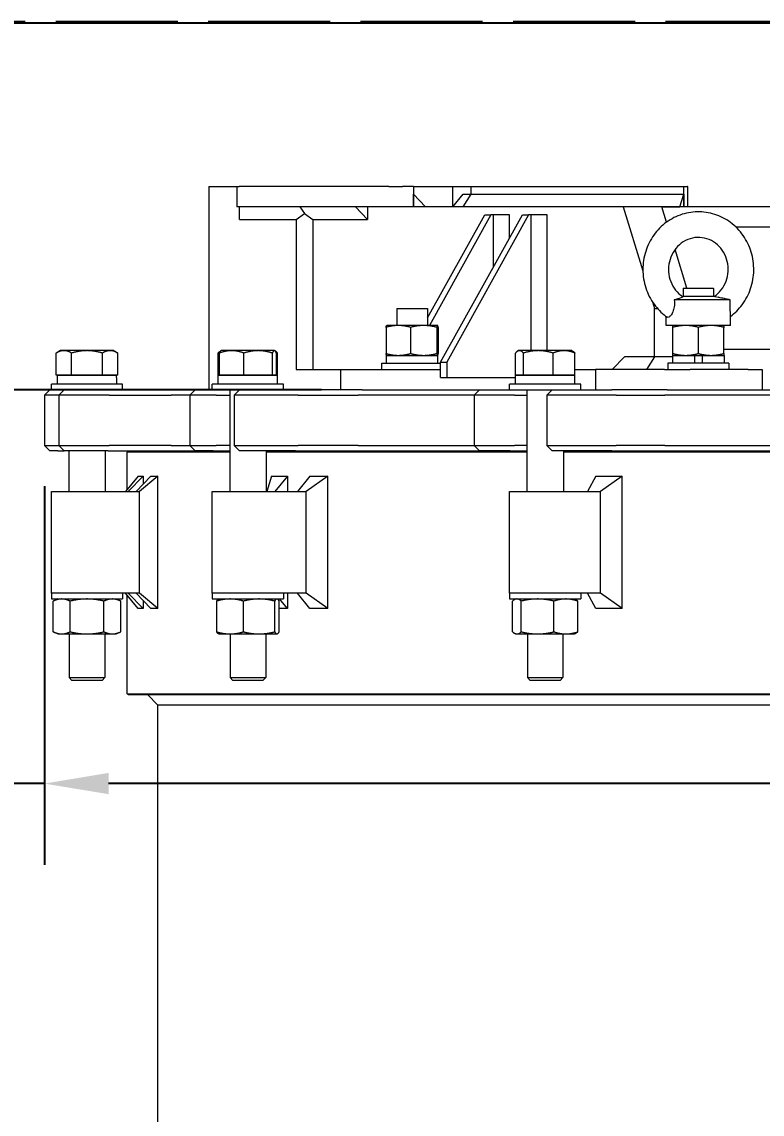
# Model space of a CAD drawing. Header units: inches. Extents: x 20 to 536, y 8 to 344.
# Drawn here: x 79.5 to 97.71, y 126.65 to 153.5 of the extents above; entities that cross this region are included whole.
import ezdxf

# ---------------------------------------------------------------- set-up
doc = ezdxf.new("R2010")
doc.units = ezdxf.units.IN
doc.header["$LTSCALE"] = 16
doc.header["$MEASUREMENT"] = 0
doc.linetypes.add('DASHED_SPACE', pattern=[0.2067, 0.1654, -0.0413])
for name, color, linetype, lineweight in [('Dimension (ANSI)', 7, 'Continuous', 25), ('Sketch Geometry (ANSI)', 7, 'Continuous', 25), ('Visible (ANSI)', 7, 'Continuous', 50)]:
    doc.layers.add(name, color=color, linetype=linetype, lineweight=lineweight)
doc.styles.add('MEMCOR Medium', font='arial.ttf')
doc.dimstyles.new('Default (ANSI)', dxfattribs={"dimscale": 16, "dimtxt": 0.15, "dimasz": 0.098425, "dimexe": 0.125, "dimexo": 0.0625, "dimgap": 0.031496, "dimtad": 0, "dimtih": 1, "dimtoh": 1, "dimdec": 4, "dimrnd": 1e-08, "dimzin": 3, "dimdsep": 46, "dimlunit": 5, "dimtxsty": 'MEMCOR Medium', "dimcen": 0.09, "dimdle": 0.393701, "dimclrd": 256, "dimclre": 256, "dimclrt": 256, "dimadec": 0, "dimazin": 1, "dimtfac": 0.8, "dimtofl": 0, "dimtmove": 0, "dimatfit": 3, "dimfxl": 1, "dimfrac": 1, "dimtolj": 1, "dimtzin": 4, "dimlwd": -1, "dimlwe": -1, "dimarcsym": 0})

# ---------------------------------------------------------------- blocks, each defined once
blk = doc.blocks.new('*D19')
at = {"layer": 'Defpoints', "color": 0, "transparency": 16777216}
for p in [(80.062, 143.081), (134.132, 143.081), (134.132, 134.773)]:
    blk.add_point(p, dxfattribs=at)
at = {"layer": 'Dimension (ANSI)', "transparency": 16777216}
for p, q in [((80.062, 142.081), (80.062, 132.773)), ((134.132, 142.081), (134.132, 132.773)), ((80.062, 134.773), (72.447, 134.773)), ((132.557, 134.773), (81.637, 134.773))]:
    blk.add_line(p, q, dxfattribs=at)
for points in [[(81.637, 135.036), (81.637, 134.511), (80.062, 134.773)], [(132.557, 135.036), (132.557, 134.511), (134.132, 134.773)]]:
    blk.add_solid(points, dxfattribs=at)
at = {"layer": 'Dimension (ANSI)', "transparency": 16777216, "char_height": 2.4, "attachment_point": 5, "style": 'MEMCOR Medium'}
for s, insert in [('\\A1; 54{\\H0.8x;\\S1#16;} in', (62.849, 137.242)), ('\\A1;[1373.4 mm]', (62.849, 132.731))]:
    blk.add_mtext(s, dxfattribs=dict(at, insert=insert))
blk = doc.blocks.new('*D22')
at = {"layer": 'Defpoints', "color": 0, "transparency": 16777216}
for p in [(34.61, 153.466), (106.522, 153.466), (84.301, 44.219)]:
    blk.add_point(p, dxfattribs=at)
at = {"layer": 'Dimension (ANSI)', "transparency": 16777216}
for p, q in [((105.522, 153.466), (32.61, 153.466)), ((34.61, 151.891), (34.61, 93.648)), ((34.61, 45.794), (34.61, 84.668)), ((83.301, 44.219), (32.61, 44.219))]:
    blk.add_line(p, q, dxfattribs=at)
for points in [[(34.347, 151.891), (34.872, 151.891), (34.61, 153.466)], [(34.347, 45.794), (34.872, 45.794), (34.61, 44.219)]]:
    blk.add_solid(points, dxfattribs=at)
at = {"layer": 'Dimension (ANSI)', "transparency": 16777216, "char_height": 2.4, "attachment_point": 5, "style": 'MEMCOR Medium'}
for s, insert in [('\\A1; 109{\\H0.8x;\\S1#4;} in', (34.61, 91.606)), ('\\A1;[2774.9 mm]', (34.61, 87.116))]:
    blk.add_mtext(s, dxfattribs=dict(at, insert=insert))
blk = doc.blocks.new('*D23')
at = {"layer": 'Defpoints', "color": 0, "transparency": 16777216}
for p in [(49.292, 144.451), (87.873, 144.451), (84.301, 44.219)]:
    blk.add_point(p, dxfattribs=at)
at = {"layer": 'Dimension (ANSI)', "transparency": 16777216}
for p, q in [((86.873, 144.451), (47.292, 144.451)), ((49.292, 142.876), (49.292, 110.863)), ((49.292, 45.794), (49.292, 101.882)), ((83.301, 44.219), (47.292, 44.219))]:
    blk.add_line(p, q, dxfattribs=at)
for points in [[(49.03, 142.876), (49.555, 142.876), (49.292, 144.451)], [(49.03, 45.794), (49.555, 45.794), (49.292, 44.219)]]:
    blk.add_solid(points, dxfattribs=at)
at = {"layer": 'Dimension (ANSI)', "transparency": 16777216, "char_height": 2.4, "attachment_point": 5, "style": 'MEMCOR Medium'}
for s, insert in [('\\A1; 100{\\H0.8x;\\S1#4;} in', (49.292, 108.821)), ('\\A1;[2545.9 mm]', (49.292, 104.331))]:
    blk.add_mtext(s, dxfattribs=dict(at, insert=insert))

msp = doc.modelspace()

# ---------------------------------------------------------------- linework, layer by layer
at = {"layer": 'Sketch Geometry (ANSI)', "linetype": 'DASHED_SPACE', "ltscale": 1.133667}
msp.add_line((143.32397, 153.49688), (30.84607, 153.49688), dxfattribs=at)
at = {"layer": 'Visible (ANSI)', "linetype": 'Continuous', "lineweight": 18}
for p, q in [((84.09923, 149.45079), (84.78643, 149.45079)), ((84.09923, 149.45079), (84.09923, 144.45079)), ((84.79081, 149.45079), (84.78643, 149.45079)), ((84.78643, 149.45079), (84.78643, 148.95079)), ((84.79081, 149.45079), (84.84809, 149.45079)), ((88.53216, 149.45079), (84.84809, 149.45079)), ((88.53216, 149.45079), (88.86757, 149.45079)), ((89.13581, 149.45079), (88.86757, 149.45079)), ((89.13581, 149.45079), (89.33923, 149.45079)), ((89.13581, 149.45079), (89.13581, 148.95079)), ((89.33923, 149.45079), (90.09923, 149.45079)), ((90.09923, 148.95079), (90.09923, 149.45079)), ((90.09923, 149.45079), (90.55339, 149.45079)), ((90.55339, 149.45079), (95.7842, 149.45079)), ((90.55339, 149.26329), (90.55339, 149.45079)), ((95.7842, 149.45079), (95.87135, 149.45079)), ((95.7842, 148.95079), (95.7842, 149.45079)), ((95.88603, 149.45079), (95.87135, 149.45079)), ((95.88603, 148.95079), (95.88603, 149.45079)), ((89.43301, 148.95079), (89.13581, 149.26329)), ((89.13581, 148.95079), (89.13581, 149.26329)), ((90.09923, 148.95079), (90.35522, 149.26329)), ((90.35522, 149.26329), (90.55339, 149.26329)), ((90.35737, 148.95079), (90.55339, 149.26329)), ((90.55339, 149.26329), (95.7842, 149.26329)), ((95.68763, 148.95079), (95.7842, 149.26329)), ((95.7842, 149.26329), (95.7842, 148.95079)), ((84.79081, 148.95079), (84.78643, 148.95079)), ((84.84809, 148.95079), (84.79081, 148.95079)), ((88.30363, 148.95079), (84.84809, 148.95079)), ((84.85923, 148.63829), (84.85923, 148.95079)), ((86.25327, 148.63829), (86.4578, 148.78689)), ((86.33873, 148.95079), (86.4578, 148.78689)), ((86.4578, 148.78689), (86.66234, 148.63829)), ((88.00643, 148.63829), (87.70922, 148.95079)), ((88.00643, 148.95079), (88.00643, 148.63829)), ((94.2912, 148.95079), (88.30363, 148.95079)), ((89.47727, 146.22156), (90.88598, 148.75079)), ((91.04049, 148.75079), (89.52663, 146.03279)), ((89.79679, 145.13079), (91.81303, 148.75079)), ((91.96754, 148.75079), (89.9513, 145.13079)), ((90.88598, 148.75079), (91.04049, 148.75079)), ((91.10468, 148.75079), (91.04049, 148.75079)), ((91.49845, 148.75079), (91.10468, 148.75079)), ((91.10468, 147.47901), (91.10468, 148.75079)), ((91.49845, 148.186), (91.49845, 148.75079)), ((91.81303, 148.75079), (91.96754, 148.75079)), ((92.03173, 148.75079), (91.96754, 148.75079)), ((92.42551, 148.75079), (92.03173, 148.75079)), ((92.03173, 145.41442), (92.03173, 148.75079)), ((92.42551, 145.41442), (92.42551, 148.75079)), ((95.24225, 148.95079), (94.2912, 148.95079)), ((94.2912, 148.95079), (94.77759, 147.37679)), ((102.32452, 148.95079), (95.24225, 148.95079)), ((95.35921, 148.5723), (95.24225, 148.95079)), ((95.24225, 148.95079), (95.68763, 148.95079)), ((84.85923, 148.63829), (86.25327, 148.63829)), ((86.25327, 148.63829), (86.25327, 144.95079)), ((86.66234, 148.63829), (86.66234, 144.95079)), ((86.66234, 148.63829), (88.00643, 148.63829)), ((103.8878, 148.45079), (97.06689, 148.45079)), ((95.86029, 146.95079), (95.5667, 147.90087)), ((95.77807, 146.95079), (95.76557, 146.93829)), ((96.51557, 146.93829), (95.76557, 146.93829)), ((95.76557, 146.93829), (95.76557, 146.7418)), ((95.77807, 146.95079), (96.50307, 146.95079)), ((96.50307, 146.95079), (96.51557, 146.93829)), ((96.51557, 146.93829), (96.51557, 146.7418)), ((95.01364, 146.61292), (95.06374, 146.45079)), ((96.92485, 146.66271), (95.54724, 146.66271)), ((96.55591, 146.7418), (95.75389, 146.7418)), ((96.55591, 146.7418), (96.62659, 146.72677)), ((88.72727, 146.45079), (89.47727, 146.45079)), ((88.72727, 146.45079), (88.72727, 146.03279)), ((89.47727, 146.45079), (89.47727, 146.03279)), ((95.06374, 146.45079), (95.13742, 146.45079)), ((95.06374, 145.26329), (95.06374, 146.45079)), ((96.92797, 146.03279), (96.92797, 146.34523)), ((95.35316, 146.03279), (95.35316, 146.25361)), ((88.45885, 145.98771), (88.45885, 145.34388)), ((88.47727, 146.03279), (88.47637, 146.03237)), ((88.76124, 146.03279), (88.47727, 146.03279)), ((89.38534, 146.03279), (88.76124, 146.03279)), ((89.06363, 145.98771), (89.06363, 145.34388)), ((89.72637, 146.03279), (89.38534, 146.03279)), ((89.70705, 145.98771), (89.70705, 145.34388)), ((89.72727, 146.03279), (89.72637, 146.03279)), ((89.72727, 146.03279), (89.72816, 146.03237)), ((89.74569, 145.98771), (89.74569, 145.34388)), ((96.92797, 146.03279), (95.35316, 146.03279)), ((95.51557, 145.34388), (95.51557, 145.98771)), ((96.14057, 145.34388), (96.14057, 145.98771)), ((96.76557, 145.34388), (96.76557, 145.98771)), ((80.44906, 145.41442), (80.34758, 145.35583)), ((80.34758, 144.81042), (80.34758, 145.35583)), ((80.53695, 145.41442), (80.44906, 145.41442)), ((81.10506, 145.41442), (80.53695, 145.41442)), ((80.72632, 144.81042), (80.72632, 145.35583)), ((81.67317, 145.41442), (81.10506, 145.41442)), ((81.4838, 144.81042), (81.4838, 145.35583)), ((81.76106, 145.41442), (81.67317, 145.41442)), ((81.76106, 145.41442), (81.86254, 145.35583)), ((81.86254, 144.81042), (81.86254, 145.35583)), ((84.33043, 144.81042), (84.33043, 145.35583)), ((84.36228, 144.81042), (84.36228, 145.35583)), ((84.40045, 145.41115), (84.38296, 145.40106)), ((84.40611, 145.41442), (84.40045, 145.41115)), ((84.66276, 145.41442), (84.40611, 145.41442)), ((85.31315, 145.41442), (84.66276, 145.41442)), ((84.96323, 144.81042), (84.96323, 145.35583)), ((85.71249, 145.41442), (85.31315, 145.41442)), ((85.66306, 144.81042), (85.66306, 145.35583)), ((85.71811, 145.41442), (85.71249, 145.41442)), ((85.71811, 145.41442), (85.72377, 145.41115)), ((85.72377, 145.41115), (85.74125, 145.40106)), ((85.76193, 144.81042), (85.76193, 145.35583)), ((85.79378, 144.81042), (85.79378, 145.35583)), ((88.46977, 145.29879), (89.73477, 145.29879)), ((88.46977, 145.11079), (88.46977, 145.29879)), ((88.47727, 145.29879), (88.47637, 145.29921)), ((89.72727, 145.29879), (89.72816, 145.29921)), ((89.73477, 145.11079), (89.73477, 145.29879)), ((91.6421, 144.81042), (91.6421, 145.35583)), ((91.71778, 145.41442), (91.69464, 145.40106)), ((91.74013, 145.41442), (91.71778, 145.41442)), ((92.20399, 145.41442), (91.74013, 145.41442)), ((91.83815, 144.81042), (91.83815, 145.35583)), ((92.83764, 145.41442), (92.20399, 145.41442)), ((92.56983, 144.81042), (92.56983, 145.35583)), ((93.02978, 145.41442), (92.83764, 145.41442)), ((93.02978, 145.41442), (93.05292, 145.40106)), ((93.10545, 144.81042), (93.10545, 145.35583)), ((94.3221, 145.26329), (94.02489, 144.95079)), ((95.06374, 145.26329), (94.3221, 145.26329)), ((95.06374, 145.26329), (94.8631, 144.95079)), ((95.50807, 145.26329), (95.06374, 145.26329)), ((95.50807, 145.29879), (96.04657, 145.29879)), ((95.50807, 145.29879), (95.50807, 145.11079)), ((96.04657, 145.29879), (96.04657, 145.11079)), ((96.04657, 145.29879), (96.23457, 145.29879)), ((96.23457, 145.29879), (96.23457, 145.11079)), ((96.23457, 145.29879), (96.77307, 145.29879)), ((96.76557, 145.45079), (102.15628, 145.45079)), ((96.77307, 145.29879), (96.77307, 145.11079)), ((88.35227, 145.11079), (89.79679, 145.11079)), ((88.35227, 144.95079), (88.35227, 145.11079)), ((89.79679, 145.13079), (89.9513, 145.13079)), ((89.79679, 144.75079), (89.79679, 145.13079)), ((89.9513, 145.13079), (89.9513, 144.75079)), ((96.89057, 145.11079), (95.39057, 145.11079)), ((95.39057, 145.11079), (95.39057, 144.95079)), ((96.89057, 145.11079), (96.89057, 144.95079)), ((80.53695, 144.81042), (80.34758, 144.81042)), ((80.37556, 144.81042), (81.83404, 144.81042)), ((80.37556, 144.59142), (80.37556, 144.81042)), ((80.44906, 144.81042), (80.44906, 144.81042)), ((80.72632, 144.81042), (80.53695, 144.81042)), ((81.10506, 144.81042), (80.72632, 144.81042)), ((81.4838, 144.81042), (81.10506, 144.81042)), ((81.67317, 144.81042), (81.4838, 144.81042)), ((81.86254, 144.81042), (81.67317, 144.81042)), ((81.76106, 144.81042), (81.76106, 144.81042)), ((84.36228, 144.81042), (84.33043, 144.81042)), ((84.33261, 144.81042), (85.79161, 144.81042)), ((84.33261, 144.59142), (84.33261, 144.81042)), ((84.66276, 144.81042), (84.36228, 144.81042)), ((84.40611, 144.81042), (84.40611, 144.81042)), ((84.96323, 144.81042), (84.66276, 144.81042)), ((85.31315, 144.81042), (84.96323, 144.81042)), ((85.66306, 144.81042), (85.31315, 144.81042)), ((85.71249, 144.81042), (85.66306, 144.81042)), ((85.76193, 144.81042), (85.71249, 144.81042)), ((85.71811, 144.81042), (85.71811, 144.81042)), ((85.79378, 144.81042), (85.76193, 144.81042)), ((85.79161, 144.59142), (85.79161, 144.81042)), ((86.25327, 144.95079), (86.66234, 144.95079)), ((86.66234, 144.95079), (87.34727, 144.95079)), ((87.34727, 144.95079), (87.37175, 144.95079)), ((87.34727, 144.45079), (87.34727, 144.95079)), ((87.37175, 144.95079), (87.83527, 144.95079)), ((87.83527, 144.95079), (88.46531, 144.95079)), ((88.46531, 144.95079), (89.79679, 144.95079)), ((89.79679, 144.75079), (89.9513, 144.75079)), ((89.9513, 144.75079), (91.64428, 144.75079)), ((91.74013, 144.81042), (91.6421, 144.81042)), ((91.64428, 144.81042), (93.10328, 144.81042)), ((91.64428, 144.59142), (91.64428, 144.81042)), ((91.71778, 144.81042), (91.71778, 144.81042)), ((91.83815, 144.81042), (91.74013, 144.81042)), ((92.20399, 144.81042), (91.83815, 144.81042)), ((92.56983, 144.81042), (92.20399, 144.81042)), ((92.83764, 144.81042), (92.56983, 144.81042)), ((93.10545, 144.81042), (92.83764, 144.81042)), ((93.02978, 144.81042), (93.02978, 144.81042)), ((93.10328, 144.59142), (93.10328, 144.81042)), ((93.10545, 144.95079), (93.60881, 144.95079)), ((95.3084, 144.95079), (93.60881, 144.95079)), ((93.60881, 144.95079), (93.60881, 144.45079)), ((95.3084, 144.95079), (95.93844, 144.95079)), ((97.36502, 144.95079), (95.93844, 144.95079)), ((97.36502, 144.95079), (97.71051, 144.95079)), ((97.71051, 144.95079), (97.71051, 144.45079)), ((80.19218, 144.45079), (80.06218, 144.32079)), ((80.19218, 144.45079), (80.20307, 144.45079)), ((80.20307, 144.45079), (80.23006, 144.45079)), ((81.98006, 144.59142), (80.23006, 144.59142)), ((80.23006, 144.45079), (80.23006, 144.59142)), ((80.23006, 144.45079), (80.53957, 144.45079)), ((80.53957, 144.45079), (80.40957, 144.32079)), ((80.53957, 144.45079), (80.54256, 144.45079)), ((80.54256, 144.45079), (80.60613, 144.45079)), ((80.60613, 144.45079), (81.62209, 144.45079)), ((82.57235, 144.45079), (81.62209, 144.45079)), ((81.83456, 144.59142), (81.83456, 144.65517)), ((81.98006, 144.45079), (81.98006, 144.59142)), ((83.29812, 144.45079), (82.57235, 144.45079)), ((83.29812, 144.45079), (83.76557, 144.45079)), ((83.76557, 144.45079), (83.63557, 144.32079)), ((83.76557, 144.45079), (83.89438, 144.45079)), ((83.89438, 144.45079), (84.04213, 144.45079)), ((84.04213, 144.45079), (84.18711, 144.45079)), ((85.93711, 144.59142), (84.18711, 144.59142)), ((84.18711, 144.45079), (84.18711, 144.59142)), ((84.18711, 144.45079), (84.85707, 144.45079)), ((84.61461, 144.45079), (84.61461, 141.95079)), ((84.85707, 144.45079), (84.72707, 144.32079)), ((84.85707, 144.45079), (84.87918, 144.45079)), ((84.87918, 144.45079), (85.04219, 144.45079)), ((85.04219, 144.45079), (86.23006, 144.45079)), ((85.93711, 144.45079), (85.93711, 144.59142)), ((87.03565, 144.45079), (86.23006, 144.45079)), ((87.87265, 144.45079), (87.03565, 144.45079)), ((87.87265, 144.45079), (90.75853, 144.45079)), ((90.75853, 144.45079), (90.62853, 144.32079)), ((90.75853, 144.45079), (91.11809, 144.45079)), ((91.11809, 144.45079), (91.34554, 144.45079)), ((91.34554, 144.45079), (91.51258, 144.45079)), ((93.24878, 144.59142), (91.49878, 144.59142)), ((91.49878, 144.45079), (91.49878, 144.59142)), ((91.51258, 144.45079), (92.54215, 144.45079)), ((91.92628, 144.45079), (91.92628, 141.95079)), ((92.54215, 144.45079), (92.41215, 144.32079)), ((92.54215, 144.45079), (92.59826, 144.45079)), ((92.59826, 144.45079), (92.83591, 144.45079)), ((92.83591, 144.45079), (94.01485, 144.45079)), ((93.24878, 144.45079), (93.24878, 144.59142)), ((94.55312, 144.45079), (94.01485, 144.45079)), ((95.37392, 144.45079), (94.55312, 144.45079)), ((95.37392, 144.45079), (99.87716, 144.45079)), ((80.0747, 144.32079), (80.06218, 144.32079)), ((80.06218, 144.32079), (80.06218, 143.08079)), ((80.12048, 144.32079), (80.0747, 144.32079)), ((80.40957, 144.32079), (80.12048, 144.32079)), ((80.41581, 144.32079), (80.40957, 144.32079)), ((80.40957, 144.32079), (80.40957, 143.08079)), ((80.47968, 144.32079), (80.41581, 144.32079)), ((81.64745, 144.32079), (80.47968, 144.32079)), ((81.64745, 144.32079), (82.59771, 144.32079)), ((82.59771, 144.32079), (83.17372, 144.32079)), ((83.63557, 144.32079), (83.17372, 144.32079)), ((83.78363, 144.32079), (83.63557, 144.32079)), ((83.63557, 144.32079), (83.63557, 143.08079)), ((83.93209, 144.32079), (83.78363, 144.32079)), ((84.28261, 144.32079), (83.93209, 144.32079)), ((84.28261, 144.32079), (84.61461, 144.32079)), ((84.77313, 144.32079), (84.72707, 144.32079)), ((84.72707, 144.32079), (84.72707, 143.08079)), ((84.93692, 144.32079), (84.77313, 144.32079)), ((86.30228, 144.32079), (84.93692, 144.32079)), ((86.30228, 144.32079), (87.10787, 144.32079)), ((87.10787, 144.32079), (87.77216, 144.32079)), ((90.62853, 144.32079), (87.77216, 144.32079)), ((91.04182, 144.32079), (90.62853, 144.32079)), ((90.62853, 144.32079), (90.62853, 143.08079)), ((91.27035, 144.32079), (91.04182, 144.32079)), ((91.62281, 144.32079), (91.27035, 144.32079)), ((91.62281, 144.32079), (91.92628, 144.32079)), ((92.52906, 144.32079), (92.41215, 144.32079)), ((92.41215, 144.32079), (92.41215, 143.08079)), ((92.76783, 144.32079), (92.52906, 144.32079)), ((94.12294, 144.32079), (92.76783, 144.32079)), ((94.12294, 144.32079), (94.66121, 144.32079)), ((94.66121, 144.32079), (95.31264, 144.32079)), ((99.83942, 144.32079), (95.31264, 144.32079)), ((80.06218, 143.08079), (80.0747, 143.08079)), ((80.19218, 142.95079), (80.06218, 143.08079)), ((80.0747, 143.08079), (80.12048, 143.08079)), ((80.12048, 143.08079), (80.40957, 143.08079)), ((80.20307, 142.95079), (80.19218, 142.95079)), ((80.24863, 142.95079), (80.20307, 142.95079)), ((80.39034, 142.95079), (80.24863, 142.95079)), ((80.39034, 142.95079), (80.53957, 142.95079)), ((80.40957, 143.08079), (80.41581, 143.08079)), ((80.53957, 142.95079), (80.40957, 143.08079)), ((80.41581, 143.08079), (80.47968, 143.08079)), ((80.47968, 143.08079), (81.64745, 143.08079)), ((80.54256, 142.95079), (80.53957, 142.95079)), ((80.60613, 142.95079), (80.54256, 142.95079)), ((81.62209, 142.95079), (80.60613, 142.95079)), ((80.65756, 142.95079), (80.65756, 141.95079)), ((81.55256, 142.95079), (81.55256, 141.95079)), ((81.62209, 142.95079), (82.57235, 142.95079)), ((82.59771, 143.08079), (81.64745, 143.08079)), ((82.12709, 142.95079), (82.09584, 142.91954)), ((84.61461, 142.91954), (82.09584, 142.91954)), ((82.09584, 142.00294), (82.09584, 142.91954)), ((82.57235, 142.95079), (83.1068, 142.95079)), ((83.17372, 143.08079), (82.59771, 143.08079)), ((83.1068, 142.95079), (83.76557, 142.95079)), ((83.17372, 143.08079), (83.63557, 143.08079)), ((83.63557, 143.08079), (83.78363, 143.08079)), ((83.76557, 142.95079), (83.63557, 143.08079)), ((83.89438, 142.95079), (83.76557, 142.95079)), ((83.78363, 143.08079), (83.93209, 143.08079)), ((84.04213, 142.95079), (83.89438, 142.95079)), ((83.93209, 143.08079), (84.28261, 143.08079)), ((84.21038, 142.95079), (84.04213, 142.95079)), ((84.21038, 142.95079), (84.61461, 142.95079)), ((84.61461, 143.08079), (84.28261, 143.08079)), ((84.72707, 143.08079), (84.77313, 143.08079)), ((84.85707, 142.95079), (84.72707, 143.08079)), ((84.77313, 143.08079), (84.93692, 143.08079)), ((84.87918, 142.95079), (84.85707, 142.95079)), ((85.04219, 142.95079), (84.87918, 142.95079)), ((84.93692, 143.08079), (86.30228, 143.08079)), ((86.23006, 142.95079), (85.04219, 142.95079)), ((85.50961, 142.95079), (85.50961, 141.95079)), ((91.92628, 142.91954), (85.50961, 142.91954)), ((86.23006, 142.95079), (87.03565, 142.95079)), ((87.10787, 143.08079), (86.30228, 143.08079)), ((87.03565, 142.95079), (87.58334, 142.95079)), ((87.77216, 143.08079), (87.10787, 143.08079)), ((87.58334, 142.95079), (90.75853, 142.95079)), ((87.77216, 143.08079), (90.62853, 143.08079)), ((90.62853, 143.08079), (91.04182, 143.08079)), ((90.75853, 142.95079), (90.62853, 143.08079)), ((91.11809, 142.95079), (90.75853, 142.95079)), ((91.04182, 143.08079), (91.27035, 143.08079)), ((91.34554, 142.95079), (91.11809, 142.95079)), ((91.27035, 143.08079), (91.62281, 143.08079)), ((91.51472, 142.95079), (91.34554, 142.95079)), ((91.51472, 142.95079), (91.92628, 142.95079)), ((91.92628, 143.08079), (91.62281, 143.08079)), ((92.41215, 143.08079), (92.52906, 143.08079)), ((92.54215, 142.95079), (92.41215, 143.08079)), ((92.52906, 143.08079), (92.76783, 143.08079)), ((92.59826, 142.95079), (92.54215, 142.95079)), ((92.83591, 142.95079), (92.59826, 142.95079)), ((92.76783, 143.08079), (94.12294, 143.08079)), ((92.82128, 142.95079), (92.82128, 141.95079)), ((101.47943, 142.91954), (92.82128, 142.91954)), ((94.01485, 142.95079), (92.83591, 142.95079)), ((94.01485, 142.95079), (94.55312, 142.95079)), ((94.66121, 143.08079), (94.12294, 143.08079)), ((94.55312, 142.95079), (95.03067, 142.95079)), ((95.31264, 143.08079), (94.66121, 143.08079)), ((95.03067, 142.95079), (100.10643, 142.95079)), ((95.31264, 143.08079), (99.83942, 143.08079)), ((82.36306, 142.32564), (82.05266, 141.95079)), ((82.48489, 142.32564), (82.11585, 141.95079)), ((82.6771, 142.32564), (82.31094, 141.95079)), ((82.36306, 142.32564), (82.48489, 142.32564)), ((82.85073, 142.32564), (82.39407, 141.95079)), ((82.48489, 142.32564), (82.48489, 142.12887)), ((82.6771, 142.32564), (82.85073, 142.32564)), ((82.85073, 139.07595), (82.85073, 142.32564)), ((85.64093, 142.32564), (85.52404, 141.95079)), ((85.64093, 142.32564), (86.03966, 142.32564)), ((86.03966, 142.32564), (85.72392, 141.95079)), ((86.03966, 142.32564), (86.03966, 141.95079)), ((86.58703, 142.32564), (86.2795, 141.95079)), ((87.02968, 142.32564), (86.49628, 141.95079)), ((86.58703, 142.32564), (87.02968, 142.32564)), ((87.02968, 139.07595), (87.02968, 142.32564)), ((93.61942, 142.32564), (93.41733, 141.95079)), ((93.61942, 142.32564), (94.26371, 142.32564)), ((94.26371, 142.32564), (93.73478, 141.95079)), ((94.26371, 139.07595), (94.26371, 142.32564)), ((80.23006, 141.95079), (81.27576, 141.95079)), ((80.23006, 139.45079), (80.23006, 141.95079)), ((81.27576, 141.95079), (82.39407, 141.95079)), ((82.39407, 139.45079), (82.39407, 141.95079)), ((84.18711, 141.95079), (85.54823, 141.95079)), ((84.18711, 139.45079), (84.18711, 141.95079)), ((85.54823, 141.95079), (86.49628, 141.95079)), ((86.49628, 139.45079), (86.49628, 141.95079)), ((91.49878, 141.95079), (93.10131, 141.95079)), ((91.49878, 139.45079), (91.49878, 141.95079)), ((93.10131, 141.95079), (93.73478, 141.95079)), ((93.73478, 139.45079), (93.73478, 141.95079)), ((81.27576, 139.45079), (80.23006, 139.45079)), ((81.27576, 139.45079), (80.23006, 139.45079)), ((80.23006, 139.45079), (80.23006, 139.31017)), ((82.39407, 139.45079), (81.27576, 139.45079)), ((81.98006, 139.45079), (81.98006, 139.31017)), ((82.36306, 139.07595), (82.05266, 139.45079)), ((82.09584, 136.98204), (82.09584, 139.39864)), ((82.48489, 139.07595), (82.11585, 139.45079)), ((82.6771, 139.07595), (82.31094, 139.45079)), ((82.85073, 139.07595), (82.39407, 139.45079)), ((85.54823, 139.45079), (84.18711, 139.45079)), ((85.54823, 139.45079), (84.18711, 139.45079)), ((84.18711, 139.45079), (84.18711, 139.31017)), ((86.49628, 139.45079), (85.54823, 139.45079)), ((85.93711, 139.45079), (85.93711, 139.31017)), ((86.03966, 139.45079), (86.03966, 139.07595)), ((86.58703, 139.07595), (86.2795, 139.45079)), ((87.02968, 139.07595), (86.49628, 139.45079)), ((93.10131, 139.45079), (91.49878, 139.45079)), ((93.10131, 139.45079), (91.49878, 139.45079)), ((91.49878, 139.45079), (91.49878, 139.31017)), ((93.73478, 139.45079), (93.10131, 139.45079)), ((93.24878, 139.45079), (93.24878, 139.31017)), ((93.61942, 139.07595), (93.41733, 139.45079)), ((94.26371, 139.07595), (93.73478, 139.45079)), ((80.23006, 139.31017), (81.98006, 139.31017)), ((80.38606, 139.31017), (80.27483, 139.2583)), ((80.27483, 138.50303), (80.27483, 139.2583)), ((80.68994, 138.50303), (80.68994, 139.2583)), ((81.52017, 138.50303), (81.52017, 139.2583)), ((81.82406, 139.31017), (81.93529, 139.2583)), ((81.93529, 138.50303), (81.93529, 139.2583)), ((82.48489, 139.27271), (82.48489, 139.07595)), ((84.18711, 139.31017), (85.93711, 139.31017)), ((84.29507, 138.50303), (84.29507, 139.2583)), ((84.34311, 139.31017), (84.3369, 139.30727)), ((84.95374, 138.50303), (84.95374, 139.2583)), ((85.72077, 138.50303), (85.72077, 139.2583)), ((85.78111, 139.31017), (85.78731, 139.30727)), ((85.82914, 138.50303), (85.82914, 139.2583)), ((86.03966, 139.07595), (85.84238, 139.31017)), ((91.49878, 139.31017), (93.24878, 139.31017)), ((91.57184, 138.50303), (91.57184, 139.2583)), ((91.65478, 139.31017), (91.62941, 139.29834)), ((91.78672, 138.50303), (91.78672, 139.2583)), ((92.58866, 138.50303), (92.58866, 139.2583)), ((93.09278, 139.31017), (93.11814, 139.29834)), ((93.17572, 138.50303), (93.17572, 139.2583)), ((82.48489, 139.07595), (82.36306, 139.07595)), ((82.85073, 139.07595), (82.6771, 139.07595)), ((86.03966, 139.07595), (85.82914, 139.07595)), ((87.02968, 139.07595), (86.58703, 139.07595)), ((94.26371, 139.07595), (93.61942, 139.07595)), ((80.38606, 138.45117), (80.27483, 138.50303)), ((80.38606, 138.45117), (80.48239, 138.45117)), ((80.48239, 138.45117), (81.10506, 138.45117)), ((80.66756, 138.45117), (80.66756, 137.37653)), ((81.10506, 138.45117), (81.72773, 138.45117)), ((81.54256, 138.45117), (81.54256, 137.37653)), ((81.72773, 138.45117), (81.82406, 138.45117)), ((81.82406, 138.45117), (81.93529, 138.50303)), ((84.34311, 138.45117), (84.3369, 138.45406)), ((84.34311, 138.45117), (84.62441, 138.45117)), ((84.62441, 138.45117), (85.33726, 138.45117)), ((84.62461, 138.45117), (84.62461, 137.37653)), ((85.33726, 138.45117), (85.77496, 138.45117)), ((85.49961, 138.45117), (85.49961, 137.37653)), ((85.77496, 138.45117), (85.78111, 138.45117)), ((85.78111, 138.45117), (85.78731, 138.45406)), ((91.65478, 138.45117), (91.62941, 138.46299)), ((91.65478, 138.45117), (91.67928, 138.45117)), ((91.67928, 138.45117), (92.18769, 138.45117)), ((91.93628, 138.45117), (91.93628, 137.37653)), ((92.18769, 138.45117), (92.88219, 138.45117)), ((92.81128, 138.45117), (92.81128, 137.37653)), ((92.88219, 138.45117), (93.09278, 138.45117)), ((93.09278, 138.45117), (93.11814, 138.46299)), ((80.66756, 137.37653), (81.54256, 137.37653)), ((80.73572, 137.31042), (80.66756, 137.37653)), ((81.4744, 137.31042), (80.73572, 137.31042)), ((81.4744, 137.31042), (81.54256, 137.37653)), ((84.62461, 137.37653), (85.49961, 137.37653)), ((84.69277, 137.31042), (84.62461, 137.37653)), ((85.43145, 137.31042), (84.69277, 137.31042)), ((85.43145, 137.31042), (85.49961, 137.37653)), ((91.93628, 137.37653), (92.81128, 137.37653)), ((92.00444, 137.31042), (91.93628, 137.37653)), ((92.74312, 137.31042), (92.00444, 137.31042)), ((92.74312, 137.31042), (92.81128, 137.37653)), ((82.09584, 136.98204), (132.09828, 136.98204)), ((82.12709, 136.95079), (82.09584, 136.98204)), ((132.06699, 136.95079), (82.12709, 136.95079)), ((82.84736, 136.70079), (82.59736, 136.95079)), ((82.84736, 125.20079), (82.84736, 136.70079)), ((131.34344, 136.70079), (82.84736, 136.70079))]:
    msp.add_line(p, q, dxfattribs=at)
msp.add_ellipse((81.10506, 144.65517), major_axis=(0, 4.1372), ratio=0.17632698, start_param=4.71238898, end_param=4.7499235, dxfattribs=at)
for points, knots in [([(96.92797, 146.25361), (97.03869, 146.33502), (97.13722, 146.43343), (97.3087, 146.66422), (97.37884, 146.79871), (97.47538, 147.08447), (97.50137, 147.23585), (97.50614, 147.53995), (97.48475, 147.69264), (97.39637, 147.98325), (97.32951, 148.12117), (97.15707, 148.36748), (97.05185, 148.47606), (96.81407, 148.65232), (96.6819, 148.72043), (96.40436, 148.80938), (96.25922, 148.83068), (95.97038, 148.82495), (95.82675, 148.7981), (95.55462, 148.69933), (95.42625, 148.62723), (95.19688, 148.44486), (95.09622, 148.33422), (94.93256, 148.08522), (94.87002, 147.94656), (94.78966, 147.65517), (94.77222, 147.50234), (94.78465, 147.19831), (94.81465, 147.04713), (94.91935, 146.7624), (94.99389, 146.62882), (95.1701, 146.40597), (95.26766, 146.3134), (95.37629, 146.23697)], [3.75185202, 3.75185202, 3.75185202, 3.75185202, 4.04920727, 4.04920727, 4.37105864, 4.37105864, 4.69590009, 4.69590009, 5.0218934, 5.0218934, 5.34693763, 5.34693763, 5.66911389, 5.66911389, 5.98732596, 5.98732596, 6.302075, 6.302075, 6.61555908, 6.61555908, 6.9306223, 6.9306223, 7.24925585, 7.24925585, 7.57176049, 7.57176049, 7.89696354, 7.89696354, 8.22294102, 8.22294102, 8.54759144, 8.54759144, 8.83507049, 8.83507049, 8.83507049, 8.83507049]), ([(96.52724, 146.7418), (96.59331, 146.78584), (96.65327, 146.84157), (96.75348, 146.97054), (96.79397, 147.04348), (96.85101, 147.19852), (96.86799, 147.28036), (96.87731, 147.44517), (96.86984, 147.52808), (96.83151, 147.68729), (96.80059, 147.76353), (96.71838, 147.90255), (96.66683, 147.96507), (96.54772, 148.0709), (96.47982, 148.11365), (96.33368, 148.17512), (96.2552, 148.19309), (96.09574, 148.20142), (96.01472, 148.1913), (95.86018, 148.14332), (95.7866, 148.10572), (95.65581, 148.00745), (95.59823, 147.94749), (95.50481, 147.81187), (95.46845, 147.73673), (95.41993, 147.57876), (95.40739, 147.49614), (95.40686, 147.33121), (95.41873, 147.24896), (95.46544, 147.09238), (95.50037, 147.01813), (95.58991, 146.88425), (95.64479, 146.8249), (95.72273, 146.7634), (95.73955, 146.75125), (95.75678, 146.73988)], [3.70663789, 3.70663789, 3.70663789, 3.70663789, 4.02738614, 4.02738614, 4.34325749, 4.34325749, 4.65298953, 4.65298953, 4.96032547, 4.96032547, 5.26870024, 5.26870024, 5.58162087, 5.58162087, 5.90263882, 5.90263882, 6.2335115, 6.2335115, 6.57031446, 6.57031446, 6.90360978, 6.90360978, 7.22713207, 7.22713207, 7.54159651, 7.54159651, 7.85062461, 7.85062461, 8.15789791, 8.15789791, 8.46683133, 8.46683133, 8.78097489, 8.78097489, 8.86439813, 8.86439813, 8.86439813, 8.86439813]), ([(95.54724, 146.66271), (95.55267, 146.60609), (95.55358, 146.54787), (95.53988, 146.44366), (95.52857, 146.40449), (95.50228, 146.33916), (95.48587, 146.31078), (95.45139, 146.26577), (95.43393, 146.24984), (95.40276, 146.23179), (95.38939, 146.2299), (95.37821, 146.23572), (95.37724, 146.23631), (95.3763, 146.23697)], [0, 0, 0, 0, 0.43602809, 0.43602809, 0.81032109, 0.81032109, 1.20276192, 1.20276192, 1.59558596, 1.59558596, 1.99035936, 1.99035936, 2.02940951, 2.02940951, 2.02940951, 2.02940951]), ([(95.75678, 146.73988), (95.75812, 146.739), (95.75855, 146.73783), (95.75683, 146.73264), (95.74938, 146.72727), (95.72169, 146.71354), (95.69883, 146.70484), (95.64739, 146.68843), (95.61964, 146.68063), (95.57589, 146.66953), (95.56178, 146.6661), (95.54724, 146.66271)], [1.59643511, 1.59643511, 1.59643511, 1.59643511, 1.70136376, 1.70136376, 1.97757797, 1.97757797, 2.32395322, 2.32395322, 2.62724145, 2.62724145, 2.76385241, 2.76385241, 2.76385241, 2.76385241]), ([(96.92485, 146.66271), (96.891, 146.66978), (96.85658, 146.67703), (96.76975, 146.69555), (96.71914, 146.70663), (96.65805, 146.72), (96.64176, 146.72356), (96.62659, 146.72678)], [0.164394047, 0.164394047, 0.164394047, 0.164394047, 0.430091251, 0.430091251, 0.844644055, 0.844644055, 1.005677489, 1.005677489, 1.005677489, 1.005677489]), ([(96.92797, 146.34523), (96.92797, 146.37285), (96.92701, 146.404), (96.92523, 146.47497), (96.92449, 146.51389), (96.92412, 146.5899), (96.92438, 146.62664), (96.92485, 146.66271)], [2.76682409, 2.76682409, 2.76682409, 2.76682409, 3.1199212, 3.1199212, 3.50625859, 3.50625859, 3.86180885, 3.86180885, 3.86180885, 3.86180885])]:
    msp.add_open_spline(points, degree=3, knots=knots, dxfattribs=at)
for points, weights in [([(88.76124, 146.03279), (88.6209, 146.03279), (88.45885, 145.98771)], [1, 1.0379548493, 1]), ([(88.45885, 145.98771), (88.46823, 146.02858), (88.47637, 146.03237)], [1, 1.03428601169, 1.00662839197]), ([(89.06363, 145.98771), (88.90158, 146.03279), (88.76124, 146.03279)], [1, 1.0379548493, 1]), ([(89.38534, 146.03279), (89.23604, 146.03279), (89.06363, 145.98771)], [1, 1.0379548493, 1]), ([(89.70705, 145.98771), (89.53465, 146.03279), (89.38534, 146.03279)], [1, 1.0379548493, 1]), ([(89.72637, 146.03279), (89.71741, 146.03279), (89.70705, 145.98771)], [1, 1.0379548493, 1]), ([(89.74569, 145.98771), (89.73534, 146.03279), (89.72637, 146.03279)], [1, 1.0379548493, 1]), ([(95.51557, 145.98771), (95.51557, 146.03279), (95.51557, 146.03279)], [1, 1.0379548493, 1]), ([(95.82807, 146.03279), (95.68303, 146.03279), (95.51557, 145.98771)], [1, 1.0379548493, 1]), ([(96.14057, 145.98771), (95.9731, 146.03279), (95.82807, 146.03279)], [1, 1.0379548493, 1]), ([(96.45307, 146.03279), (96.30803, 146.03279), (96.14057, 145.98771)], [1, 1.0379548493, 1]), ([(96.76557, 145.98771), (96.5981, 146.03279), (96.45307, 146.03279)], [1, 1.0379548493, 1]), ([(96.76557, 146.03279), (96.76557, 146.03279), (96.76557, 145.98771)], [1, 1.0379548493, 1]), ([(80.53695, 145.41442), (80.44906, 145.41442), (80.34758, 145.35583)], [1, 1.0379548493, 1]), ([(80.72632, 145.35583), (80.62483, 145.41442), (80.53695, 145.41442)], [1, 1.0379548493, 1]), ([(81.10506, 145.41442), (80.92928, 145.41442), (80.72632, 145.35583)], [1, 1.0379548493, 1]), ([(81.4838, 145.35583), (81.28083, 145.41442), (81.10506, 145.41442)], [1, 1.0379548493, 1]), ([(81.67317, 145.41442), (81.58528, 145.41442), (81.4838, 145.35583)], [1, 1.0379548493, 1]), ([(81.86254, 145.35583), (81.76106, 145.41442), (81.67317, 145.41442)], [1, 1.0379548493, 1]), ([(84.33043, 145.35583), (84.35813, 145.38672), (84.38296, 145.40106)], [1, 1.01965956375, 1.01895290532]), ([(84.36949, 145.37087), (84.3503, 145.36394), (84.33043, 145.35583)], [1.00881298069, 1.00508876131, 1]), ([(84.66276, 145.41442), (84.52331, 145.41442), (84.36228, 145.35583)], [1, 1.0379548493, 1]), ([(84.36228, 145.35583), (84.38265, 145.40088), (84.40045, 145.41115)], [1, 1.02892942038, 1.01375847525]), ([(84.96323, 145.35583), (84.80221, 145.41442), (84.66276, 145.41442)], [1, 1.0379548493, 1]), ([(85.31315, 145.41442), (85.15075, 145.41442), (84.96323, 145.35583)], [1, 1.0379548493, 1]), ([(85.66306, 145.35583), (85.47554, 145.41442), (85.31315, 145.41442)], [1, 1.0379548493, 1]), ([(85.71249, 145.41442), (85.68955, 145.41442), (85.66306, 145.35583)], [1, 1.0379548493, 1]), ([(85.76193, 145.35583), (85.73544, 145.41442), (85.71249, 145.41442)], [1, 1.0379548493, 1]), ([(85.79378, 145.35583), (85.75966, 145.39389), (85.72953, 145.407)], [1, 1.02433062887, 1.01746737806]), ([(88.45885, 145.34388), (88.6209, 145.29879), (88.76124, 145.29879)], [1, 1.0379548493, 1]), ([(88.47637, 145.29921), (88.46823, 145.30301), (88.45885, 145.34388)], [1.00662839197, 1.03428601169, 1]), ([(88.76124, 145.29879), (88.90158, 145.29879), (89.06363, 145.34388)], [1, 1.0379548493, 1]), ([(89.06363, 145.34388), (89.23604, 145.29879), (89.38534, 145.29879)], [1, 1.0379548493, 1]), ([(89.38534, 145.29879), (89.53465, 145.29879), (89.70705, 145.34388)], [1, 1.0379548493, 1]), ([(89.70705, 145.34388), (89.71741, 145.29879), (89.72637, 145.29879)], [1, 1.0379548493, 1]), ([(89.72637, 145.29879), (89.73534, 145.29879), (89.74569, 145.34388)], [1, 1.0379548493, 1]), ([(91.74013, 145.41442), (91.69464, 145.41442), (91.6421, 145.35583)], [1, 1.0379548493, 1]), ([(91.83815, 145.35583), (91.78562, 145.41442), (91.74013, 145.41442)], [1, 1.0379548493, 1]), ([(92.20399, 145.41442), (92.03421, 145.41442), (91.83815, 145.35583)], [1, 1.0379548493, 1]), ([(92.56983, 145.35583), (92.37378, 145.41442), (92.20399, 145.41442)], [1, 1.0379548493, 1]), ([(92.83764, 145.41442), (92.71335, 145.41442), (92.56983, 145.35583)], [1, 1.0379548493, 1]), ([(93.10545, 145.35583), (92.96193, 145.41442), (92.83764, 145.41442)], [1, 1.0379548493, 1]), ([(93.05292, 145.40106), (93.07775, 145.38672), (93.10545, 145.35583)], [1.01895290532, 1.01965956375, 1]), ([(95.51557, 145.34388), (95.68303, 145.29879), (95.82807, 145.29879)], [1, 1.0379548493, 1]), ([(95.51557, 145.29879), (95.51557, 145.29879), (95.51557, 145.34388)], [1, 1.0379548493, 1]), ([(95.82807, 145.29879), (95.9731, 145.29879), (96.14057, 145.34388)], [1, 1.0379548493, 1]), ([(96.14057, 145.34388), (96.30803, 145.29879), (96.45307, 145.29879)], [1, 1.0379548493, 1]), ([(96.45307, 145.29879), (96.5981, 145.29879), (96.76557, 145.34388)], [1, 1.0379548493, 1]), ([(96.76557, 145.34388), (96.76557, 145.29879), (96.76557, 145.29879)], [1, 1.0379548493, 1]), ([(80.48239, 139.31017), (80.38606, 139.31017), (80.27483, 139.2583)], [1, 1.0379548493, 1]), ([(80.68994, 139.2583), (80.57871, 139.31017), (80.48239, 139.31017)], [1, 1.0379548493, 1]), ([(81.10506, 139.31017), (80.9124, 139.31017), (80.68994, 139.2583)], [1, 1.0379548493, 1]), ([(81.52017, 139.2583), (81.29771, 139.31017), (81.10506, 139.31017)], [1, 1.0379548493, 1]), ([(81.72773, 139.31017), (81.6314, 139.31017), (81.52017, 139.2583)], [1, 1.0379548493, 1]), ([(81.93529, 139.2583), (81.82406, 139.31017), (81.72773, 139.31017)], [1, 1.0379548493, 1]), ([(84.62441, 139.31017), (84.47156, 139.31017), (84.29507, 139.2583)], [1, 1.0379548493, 1]), ([(84.29507, 139.2583), (84.3174, 139.29818), (84.3369, 139.30727)], [1, 1.02892942038, 1.01375847525]), ([(84.95374, 139.2583), (84.77725, 139.31017), (84.62441, 139.31017)], [1, 1.0379548493, 1]), ([(85.33726, 139.31017), (85.15927, 139.31017), (84.95374, 139.2583)], [1, 1.0379548493, 1]), ([(85.72077, 139.2583), (85.51525, 139.31017), (85.33726, 139.31017)], [1, 1.0379548493, 1]), ([(85.77496, 139.31017), (85.74981, 139.31017), (85.72077, 139.2583)], [1, 1.0379548493, 1]), ([(85.82914, 139.2583), (85.8001, 139.31017), (85.77496, 139.31017)], [1, 1.0379548493, 1]), ([(91.67928, 139.31017), (91.62941, 139.31017), (91.57184, 139.2583)], [1, 1.0379548493, 1]), ([(91.78672, 139.2583), (91.72914, 139.31017), (91.67928, 139.31017)], [1, 1.0379548493, 1]), ([(92.18769, 139.31017), (92.00159, 139.31017), (91.78672, 139.2583)], [1, 1.0379548493, 1]), ([(92.58866, 139.2583), (92.37378, 139.31017), (92.18769, 139.31017)], [1, 1.0379548493, 1]), ([(92.88219, 139.31017), (92.74596, 139.31017), (92.58866, 139.2583)], [1, 1.0379548493, 1]), ([(93.17572, 139.2583), (93.01841, 139.31017), (92.88219, 139.31017)], [1, 1.0379548493, 1]), ([(93.11814, 139.29834), (93.14536, 139.28565), (93.17572, 139.2583)], [1.01895290532, 1.01965956375, 1]), ([(80.27483, 138.50303), (80.38606, 138.45117), (80.48239, 138.45117)], [1, 1.0379548493, 1]), ([(80.48239, 138.45117), (80.57871, 138.45117), (80.68994, 138.50303)], [1, 1.0379548493, 1]), ([(80.68994, 138.50303), (80.9124, 138.45117), (81.10506, 138.45117)], [1, 1.0379548493, 1]), ([(81.10506, 138.45117), (81.29771, 138.45117), (81.52017, 138.50303)], [1, 1.0379548493, 1]), ([(81.52017, 138.50303), (81.6314, 138.45117), (81.72773, 138.45117)], [1, 1.0379548493, 1]), ([(81.72773, 138.45117), (81.82406, 138.45117), (81.93529, 138.50303)], [1, 1.0379548493, 1]), ([(84.3369, 138.45406), (84.3174, 138.46315), (84.29507, 138.50303)], [1.01375847525, 1.02892942038, 1]), ([(84.29507, 138.50303), (84.47156, 138.45117), (84.62441, 138.45117)], [1, 1.0379548493, 1]), ([(84.62441, 138.45117), (84.77725, 138.45117), (84.95374, 138.50303)], [1, 1.0379548493, 1]), ([(84.95374, 138.50303), (85.15927, 138.45117), (85.33726, 138.45117)], [1, 1.0379548493, 1]), ([(85.33726, 138.45117), (85.51525, 138.45117), (85.72077, 138.50303)], [1, 1.0379548493, 1]), ([(85.72077, 138.50303), (85.74981, 138.45117), (85.77496, 138.45117)], [1, 1.0379548493, 1]), ([(85.77496, 138.45117), (85.8001, 138.45117), (85.82914, 138.50303)], [1, 1.0379548493, 1]), ([(91.57184, 138.50303), (91.62941, 138.45117), (91.67928, 138.45117)], [1, 1.0379548493, 1]), ([(91.67928, 138.45117), (91.72914, 138.45117), (91.78672, 138.50303)], [1, 1.0379548493, 1]), ([(91.78672, 138.50303), (92.00159, 138.45117), (92.18769, 138.45117)], [1, 1.0379548493, 1]), ([(92.18769, 138.45117), (92.37378, 138.45117), (92.58866, 138.50303)], [1, 1.0379548493, 1]), ([(92.58866, 138.50303), (92.74596, 138.45117), (92.88219, 138.45117)], [1, 1.0379548493, 1]), ([(92.88219, 138.45117), (93.01841, 138.45117), (93.17572, 138.50303)], [1, 1.0379548493, 1]), ([(93.17572, 138.50303), (93.14536, 138.47569), (93.11814, 138.46299)], [1, 1.01965956375, 1.01895290532])]:
    msp.add_rational_spline(points, weights, degree=2, dxfattribs=at)

# ---------------------------------------------------------------- dimensions: what is measured, and where the dimension line sits
at = {"layer": 'Dimension (ANSI)'}
for base, p1, p2, angle, text, override, picture, middle in [((34.60981, 153.46579), (84.30117, 44.21879), (106.52207, 153.46579), 90, ' <> in\\X[2774.9 mm]', {"dimgap": 0.031496, "dimdec": 4, "dimpost": '', "dimtol": 0, "dimlim": 0, "dimtp": 0, "dimtm": 0, "dimtdec": 2, "dimatfit": 1}, '*D22', (34.60981, 89.15785)), ((49.29218, 144.45079), (84.30117, 44.21879), (87.87265, 144.45079), 90, ' <> in\\X[2545.9 mm]', {"dimgap": 0.031496, "dimdec": 4, "dimpost": '', "dimtol": 0, "dimlim": 0, "dimtp": 0, "dimtm": 0, "dimtdec": 2, "dimatfit": 1}, '*D23', (49.29218, 106.37273)), ((134.13195, 134.77316), (80.06218, 143.08079), (134.13195, 143.08079), 180, ' <> in\\X[1373.4 mm]', {"dimgap": 0.031496, "dimtih": 0, "dimtoh": 0, "dimdec": 4, "dimpost": '', "dimtol": 0, "dimlim": 0, "dimtp": 0, "dimtm": 0, "dimtdec": 2, "dimatfit": 2}, '*D19', (62.84856, 134.77316))]:
    dim = msp.add_linear_dim(base=base, p1=p1, p2=p2, angle=angle, text=text, dimstyle='Default (ANSI)', override=override, dxfattribs=at)
    dim.commit()
    dim.dimension.update_dxf_attribs({"geometry": picture, "text_midpoint": middle, "dimtype": 160})

doc.saveas('drawing.dxf')
